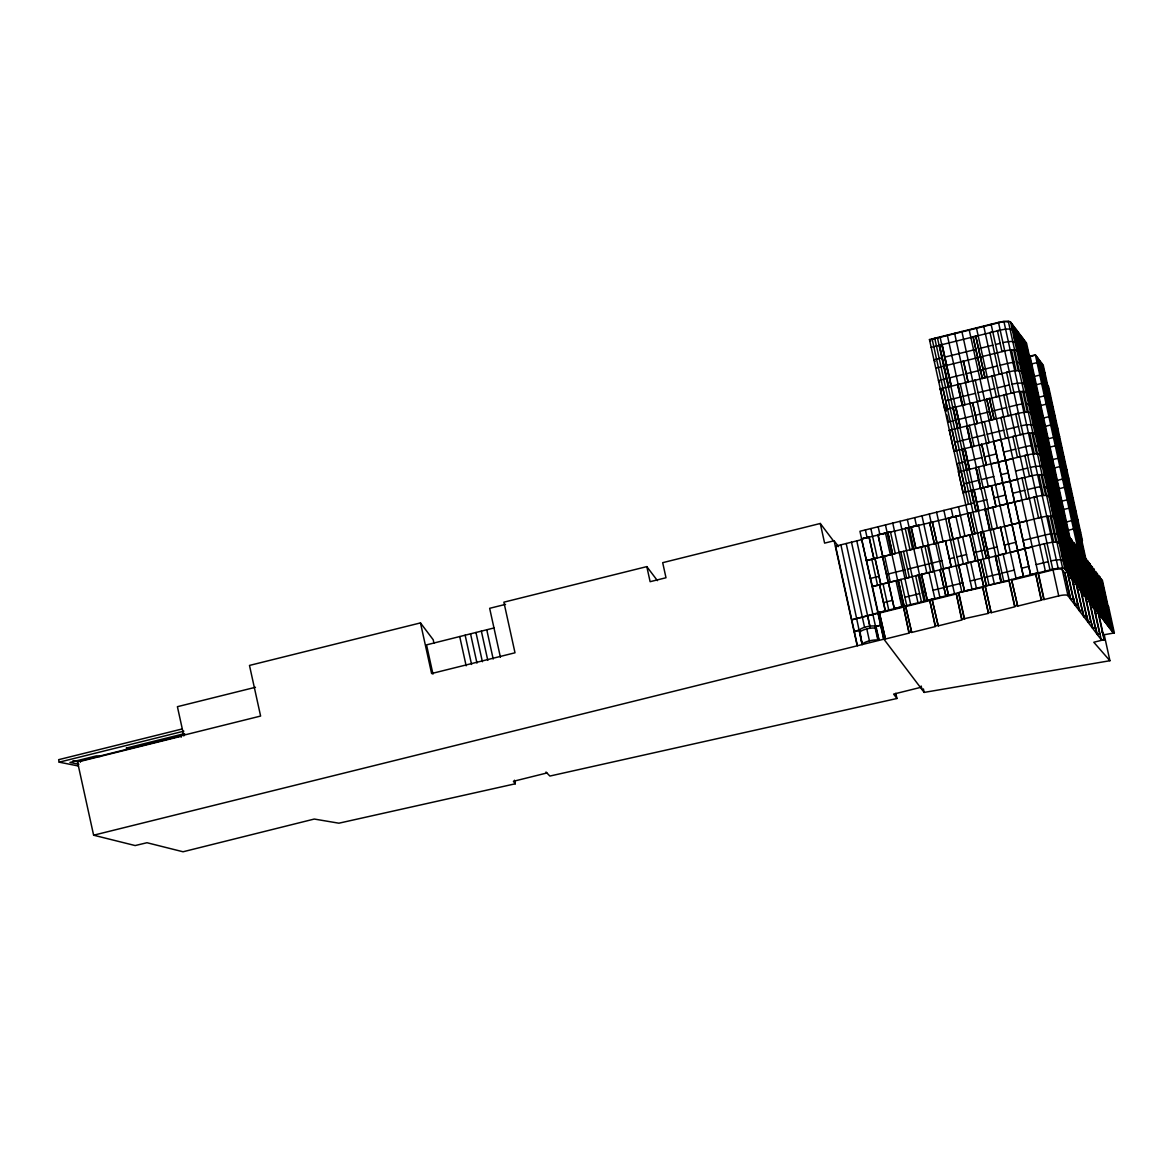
<?xml version="1.0" encoding="UTF-8"?>
<svg xmlns="http://www.w3.org/2000/svg" width="1173" height="1173" viewBox="0 0 1173 1173"><rect width="100%" height="100%" fill="white"/><g stroke="black" fill="none" stroke-linecap="round" stroke-linejoin="round"><path stroke-width="1.5" d="M840.909 544.829L862.17 644.534L859.706 629.872L854.325 631.719L859.706 629.872A8.255 2.009 -12.4 0 1 866.348 626.822A8.255 2.009 -12.4 0 1 874.779 626.133L875.996 626.294L879.09 640.326L875.952 628.537L874.823 628.141M860.366 631.734L860.073 632.482L860.733 631.353A8.255 2.009 -12.4 0 1 874.076 628.039L875.234 628.2M879.09 640.326L877.859 640.165L874.779 626.133L875.996 626.294M493.98 627.966L426.532 644.871L432.969 674.123M985.027 586.236L983.751 586.544L929.456 339.554L998.472 322.384A10.762 2.625 -12.4 0 1 1010.583 322.091L1026.551 343.176L1075.113 564.081L1076.902 565.034M931.303 339.51L999.895 322.472A9.12 2.214 -12.4 0 1 1001.068 322.238M939.382 345.067L948.664 386.855L939.382 345.067L942.022 344.407L951.318 386.196L942.022 344.407M973.047 336.695L982.329 378.483L973.047 336.695L975.833 336.24L984.983 377.823L975.687 336.035M1001.947 373.601L999.147 374.055L990.012 332.487L992.813 332.018M1032.841 371.768L1016.874 350.683A10.762 2.625 -12.4 0 0 1014.616 349.877L1010.188 349.994A10.762 2.625 -12.4 0 0 1004.762 350.976L1001.962 351.431L997.387 330.639L1000.188 330.185A10.762 2.625 -12.4 0 1 1012.299 329.892L1013.648 330.243L1018.223 351.035L1017.314 351.27L1016.58 347.941M931.171 347.355L1000.188 330.185M1012.739 330.478L1013.648 330.243M942.271 357.75L933.913 359.818L935.13 361.431M975.936 349.378L944.5 357.193L940.042 336.915M978.575 348.718L992.901 345.155M995.554 344.495L1000.29 343.322M1021.375 340.463L1020.481 340.683L1025.055 361.475L1026.39 361.841L1025.495 362.061L1021.375 340.463L1025.95 361.255M1023.179 344.261L1023.633 343.454L1022.739 343.674L1027.313 364.466L1028.648 364.832L1027.753 365.052M963.385 361.035L968.106 382.017L963.532 361.225L960.878 361.885M935.731 368.146L946.743 365.404M946.318 365.507L978.209 357.574M996.962 352.912L1004.762 350.976M1016.874 350.683L1018.223 351.035M1055.026 415.829L1046.213 404.186L1040.92 405.506L1039.557 403.717L1028.706 354.334L1030.055 356.137L1035.363 354.818L1043.281 365.287L1090.025 577.864M1028.736 356.871L1034.029 355.566M946.846 378.542L938.473 380.609L939.69 382.222M963.62 374.363L949.06 377.985L944.866 358.85M966.273 373.703L997.475 365.947M1000.114 365.287L1007.504 363.454A10.762 2.625 -12.4 0 1 1012.929 362.472L1014.176 362.354M944.632 404.685L946.098 411.327L944.734 409.524L940.16 388.732L942.96 388.278M948.517 386.65L951.171 385.99M957.579 384.407L962.3 405.389L957.579 384.407L960.364 383.938M967.945 381.826L965.452 382.677M975.379 380.213L972.725 380.873M982.182 378.278L984.836 377.618M999.147 396.225L996.346 396.694L991.771 375.903L994.572 375.433M1041.976 413.351L1026.023 392.266A10.762 2.625 -12.4 0 0 1023.765 391.459L1019.322 391.577A10.762 2.625 -12.4 0 0 1013.897 392.559L1011.111 393.014L1006.537 372.222L1009.337 371.768A10.762 2.625 -12.4 0 1 1014.748 370.785L1019.19 370.668A10.762 2.625 -12.4 0 1 1021.448 371.474L1030.055 382.853L1030.964 382.633L1029.615 382.266L1034.19 403.057L1035.539 403.424L1034.63 403.644L1030.451 384.641M940.306 388.937L1009.337 371.768M1021.448 371.474L1022.783 371.826L1027.357 392.618L1026.463 392.852M1021.888 372.061L1022.783 371.826M945.702 400.741L960.922 396.958M963.121 396.415L975.481 393.336M978.121 392.691L994.66 388.571M997.314 387.911L1009.425 384.905M1033.222 385.609L1031.873 385.257L1036.448 406.049L1037.797 406.401L1036.888 406.635M944.734 409.524L947.52 409.069M953.092 407.442L957.813 428.438L953.092 407.442L955.746 406.782L960.467 427.778L955.746 406.782M962.139 405.198L964.939 404.729L960.218 383.747M972.52 402.618L977.241 423.6L972.666 402.808L970.027 403.468M975.408 415.286L989.645 411.738L991.478 420.066L986.757 399.069L989.396 398.409L994.118 419.406L989.396 398.409M1011.097 415.183L1008.296 415.638L1003.721 394.846L1006.522 394.392M944.881 409.729L1013.897 392.559M1026.023 392.266L1027.357 392.618M947.623 422.192L955.98 420.11M958.209 419.567L972.769 415.946M992.299 411.093L1006.61 407.53M1009.264 406.87L1016.639 405.037A10.762 2.625 -12.4 0 1 1022.064 404.04L1023.325 403.937M1051.125 454.933L1035.158 433.849A10.762 2.625 -12.4 0 0 1032.9 433.042L1028.472 433.16A10.762 2.625 -12.4 0 0 1023.047 434.142L954.016 451.297L949.294 430.315L952.095 429.861M957.667 428.233L960.306 427.573M966.713 425.99L971.435 446.972L966.713 425.99L969.514 425.52M977.094 423.409L974.602 424.259M984.528 421.796L981.874 422.456M991.332 419.861L993.971 419.201M1008.281 437.808L1005.481 438.277L1000.921 417.485L1003.707 417.016M1023.047 434.142L1020.246 434.596L1015.671 413.805L1018.472 413.351A10.762 2.625 -12.4 0 1 1023.897 412.368L1028.325 412.251A10.762 2.625 -12.4 0 1 1030.583 413.057L1031.023 413.629M1018.472 413.351L949.294 430.315M1030.583 413.057L1031.932 413.409L1036.507 434.201L1035.598 434.421M954.837 442.324L970.056 438.541L976.464 467.646L958.444 471.898L961.244 471.429M972.256 437.998L984.616 434.919M987.27 434.259L1003.809 430.154M1006.449 429.494L1018.575 426.473M1040.099 424.215L1038.765 423.849L1043.34 444.64L1044.674 445.007L1043.779 445.227L1042.313 438.57M1041.463 427.427L1041.917 426.62L1041.023 426.84L1045.598 447.631L1046.932 447.983L1046.037 448.218M953.869 451.106L956.669 450.652M962.241 449.024L966.963 470.021L962.241 449.024L965.027 448.57L969.602 469.361L964.88 448.365M971.288 446.781L974.089 446.312L969.367 425.33M981.669 444.2L986.39 465.182L981.816 444.391L979.162 445.051M969.147 329.686L1023.442 576.573L993.575 441.239L1001.009 439.626M1020.231 456.766L1017.431 457.221L1012.871 436.429L1015.657 435.975M1035.158 433.849L1036.507 434.201M965.13 461.693L956.757 463.775L957.989 465.388M967.358 461.15L981.904 457.529M984.558 456.869L996.464 453.907M1003.751 452.089L1015.759 449.112M1018.399 448.453L1025.789 446.62A10.762 2.625 -12.4 0 1 1031.214 445.623L1032.46 445.52M966.801 469.816L969.455 469.156M975.863 467.558L980.584 488.555L975.863 467.558L1027.621 454.933A10.762 2.625 -12.4 0 1 1033.032 453.951L1037.475 453.834A10.762 2.625 -12.4 0 1 1039.733 454.64L1041.067 454.992L1045.642 475.783L1044.747 476.003M986.229 464.977L983.736 465.842M1029.542 476.385L1024.821 455.388L1027.621 454.933M1039.733 454.64L1041.067 454.992M1043.105 459.083L1045.26 460.52L1044.351 460.74L1040.95 456.238M963.986 483.906L978.751 480.241M981.405 479.581L993.766 476.502M1001.038 474.698L1008.311 472.88M1015.598 471.077L1027.709 468.056M1015.451 328.528L1044.6 461.062L1048.339 466.018L1049.249 465.798L1047.9 465.432L1056.492 504.874L1055.597 505.094M433.995 643.303L433.204 639.74L420.477 622.907L249.482 665.428L260.611 716.058L77.447 761.614L93.62 835.205L135.159 845.557L146.992 842.727L183.047 851.774L314.276 819.047L338.894 823.197L515.284 783.784L514.507 780.236M657.423 580.65L646.807 566.618L503.877 602.174L515.006 652.789L431.605 673.537L420.477 622.907M833.021 540.313L820.279 523.481L662.686 562.673L666 577.746L650.121 581.691L646.807 566.618M1050.612 469.009L1051.067 468.203L1050.158 468.423L1054.732 489.214L1056.081 489.566L1055.172 489.786M505.548 604.359L489.654 608.318L500.416 657.217M958.444 471.898L963.018 492.689L965.804 492.22M971.376 490.607L976.097 511.589L971.376 490.607L974.177 490.153L978.751 510.944L974.03 489.947M980.423 488.349L983.223 487.895L978.502 466.913M995.877 506.443L988.604 508.246L984.03 487.455L991.302 485.651L996.024 506.633L991.302 485.651M1029.381 498.349L1026.58 498.804L1022.006 478.012L1024.806 477.558M1029.395 476.179L1032.181 475.725A10.762 2.625 -12.4 0 1 1037.606 474.742L1042.049 474.625A10.762 2.625 -12.4 0 1 1044.307 475.432L1045.993 477.66L1054.791 517.366L1053.882 517.586L1050.451 502M985.555 487.323L1002.71 482.807M1004.323 482.646L1022.006 478.012M1024.381 477.66L1032.181 475.725M1044.307 475.432L1045.642 475.783M1045.993 477.66L1048.149 479.097L1052.724 499.889L1051.814 500.109M1058.061 523.114L1058.97 522.894L1056.814 521.457L1047.944 480.241L1051.917 484.082M974.177 502.865L859.941 531.266L883.577 638.757L924.177 692.407L1109.922 660.722L1104.204 634.74L1101.902 632.1M976.405 502.308L986.83 499.713M994.103 497.909L1005.525 495.065M1012.798 493.261L1024.806 490.27M1027.46 489.61L1034.835 487.777A10.762 2.625 -12.4 0 1 1040.26 486.795L1041.521 486.678M1052.474 486.223L1053.823 486.59L1052.914 486.81M838.519 546.603L834.106 540.768L824.604 543.128L820.279 523.481M255.465 687.275L177.402 706.689L183.838 735.94M869.002 536.897L873.944 558.92L869.149 537.102L861.481 538.774L872.199 585.606M877.947 534.756L885.615 533.085L877.947 534.756L882.726 556.501L890.395 554.844L885.454 532.879M869.149 537.102L861.627 538.964L865.733 537.982M887.785 532.498L890.586 532.043L887.785 532.498L892.682 554.272L887.932 532.689M905.189 528.349L907.99 527.894L905.189 528.349L910.043 549.946L912.697 549.287L907.829 527.689M911.069 526.956L918.738 525.284L911.069 526.956L915.908 548.495L911.216 527.146M929.603 522.557L934.397 543.891L929.603 522.557L932.388 522.102L937.036 543.231L932.242 521.912M1016.273 550.943L871.994 586.588L879.662 584.916L885.38 610.898L851.759 619.828L878.225 613.244L883.885 639.168L857.419 645.751L835.616 546.149L862.082 539.565M1050.084 497.821L1048.867 496.223A10.762 2.625 -12.4 0 0 1046.609 495.417L1042.181 495.519A10.762 2.625 -12.4 0 0 1036.756 496.516L929.749 522.762L931.127 522.396L929.295 514.023M948.341 518.055L956.01 516.384L948.341 518.055L964.543 591.221L958.605 565.049M972.3 534.463L967.578 513.481L970.379 513.012M975.951 511.399L978.59 510.739M984.997 509.141L989.719 530.137L984.997 509.141L987.798 508.686M1051.301 499.434L1055.876 520.226L1053.442 517A10.762 2.625 -12.4 0 0 1051.184 516.208L1046.756 516.311A10.762 2.625 -12.4 0 0 1041.331 517.308L1038.53 517.762L1033.956 496.971L1036.756 496.516M956.845 516.267L959.499 515.607M985.173 509.449L987.827 508.789M1048.867 496.223L1050.216 496.575L1049.307 496.795M1052.724 499.889L1050.568 498.452L1057.401 507.469M1052.24 500.666L1054.395 502.103L1059.527 525.049M1053.501 502.323L1054.395 502.103M1057.943 506.795L1062.958 528.173L1062.064 528.393L1057.489 507.601L1058.383 507.381L1057.049 507.015L1066.448 552.571M1059.747 510.578L1060.201 509.771L1059.307 510.006L1069.673 555.474L1068.764 555.694M181.58 729.107L58.65 759.679L59.193 762.171L78.562 766.028M873.797 558.729L866.275 560.591L877.331 558.084L870.85 528.554M874.985 558.436L880.85 584.623L874.985 558.436L882.873 556.706L878.078 534.873M892.536 554.067L895.322 553.612L890.439 531.838M903.503 551.339L909.368 577.527L906.714 578.186L900.849 551.999L1041.331 517.308M915.761 548.29L923.43 546.618L918.591 525.079M927.52 545.372L933.385 571.559L930.732 572.219L924.867 546.031L927.667 545.562M934.251 543.7L936.89 543.04M951.127 566.911L943.62 568.773L937.901 542.791L945.423 540.914L951.288 567.102L945.423 540.914M975.555 560.826L968.282 562.644L962.564 536.648L969.836 534.844L975.701 561.031L969.836 534.844M972.153 534.272L974.954 533.803L970.394 513.041M980.525 532.19L986.376 558.377L980.525 532.19L983.311 531.721L989.03 557.718L983.165 531.53M989.572 529.932L992.373 529.478L987.651 508.481M1006.17 553.216L998.883 555.034L993.179 529.038L1000.452 527.234L1006.317 553.421L1000.452 527.234M880.586 557.278L900.849 551.999M59.193 762.171L183.882 731.16M1053.442 517L1054.791 517.366M184.63 733.594L126.2 748.125L129.074 748.843M1062.987 546.589L1060.832 545.152L1062.987 546.589L1057.284 520.68L1055.143 519.243L1066.213 569.345L1065.319 569.565L1064.585 566.236M1057.284 520.68L1056.389 520.9L1059.468 524.961M1059.644 525.211L1061.066 525.665L1058.911 524.228L1064.629 550.225L1069.585 556.779L1075.304 582.776L1076.653 583.128L1075.744 583.348M1061.624 527.806L1062.518 527.586M1063.061 529.697L1063.515 528.891L1062.606 529.126L1068.324 555.108L1069.321 555.005L1068.324 555.108M870.322 578.465L879.017 576.31M886.539 574.433L904.896 569.873M907.535 569.213L941.934 560.65M949.456 558.788L954.279 557.586M956.919 556.926L966.596 554.521M973.883 552.718L984.558 550.064M997.211 546.911L986.772 549.507L974.133 491.971M1004.484 545.108L1015.891 542.263M1023.179 540.46L1045.216 534.976A10.762 2.625 -12.4 0 1 1050.641 533.994L1051.888 533.876M1063.882 530.797L1065.216 531.149L1064.322 531.369M1065.832 533.363L1066.726 533.143L1078.735 585.884L1077.826 586.104M1072.84 561.017L1074.981 562.439L1069.292 536.53L1060.744 526.662L1051.609 485.079L1060.26 496.516M1069.292 536.53L1068.119 536.398M880.688 584.418L888.357 582.746M896.113 580.826L888.445 582.497L894.31 608.684L882.653 556.764M898.239 580.063L904.104 606.25L898.239 580.063L901.04 579.594M918.254 575.078L924.119 601.265L921.465 601.925L915.614 575.738L918.4 575.283M921.479 574.286L927.344 600.473L921.479 574.286L929.148 572.615M939.954 569.682L945.819 595.869L939.954 569.682L942.755 569.228L948.473 595.21L942.608 569.022M966.347 563.363L956.098 565.899M977.871 560.254L980.672 559.8L986.376 585.782L983.59 586.251L978.018 560.459M986.229 558.172L988.883 557.512M1065.216 569.433L1066.11 569.213L1064.864 568.978A10.762 2.625 -12.4 0 0 1052.753 569.272L1049.952 569.741L1044.249 543.744L1047.049 543.29A10.762 2.625 -12.4 0 1 1052.46 542.307L1056.902 542.19A10.762 2.625 -12.4 0 1 1059.16 542.996L1062.811 547.82M995.466 556.237L998.106 555.577L1003.795 581.456L1000.994 581.911L995.305 556.031L1000.994 581.911M1070.201 539.155L1071.55 539.507L1077.254 565.503L1076.359 565.723L1078.222 568.172L1079.116 567.952L1084.834 593.934L1083.925 594.154L1083.192 590.84M1070.641 539.727L1071.55 539.507M1059.16 542.996L1060.495 543.348L1059.6 543.583M1069.409 538.099L1075.494 544.727L1081.198 570.635L1079.057 569.228L1081.198 570.635M1062.533 547.454L1064.688 548.876L1070.964 577.028M1075.494 544.727L1074.277 544.536M1064.688 548.876L1063.779 549.111L1058.31 523.437M1064.629 550.225L1066.77 551.647M1081.213 572.131L1075.494 546.134L1077.767 547.732L1076.433 547.366L1087.488 597.438L1088.735 599.095L1087.84 599.33M1067.767 554.374L1068.676 554.155L1074.615 581.852M1078.207 549.726L1081.946 553.245L1087.65 579.227L1086.755 579.462M883.548 602.585L892.477 600.371M899.999 598.494L902.286 597.922M904.926 597.277L919.647 593.611M922.286 592.952L925.512 592.145M933.019 590.283L945.379 587.204M946.64 586.896L962.71 582.893M970.232 581.031L981.904 578.128M984.558 577.468L999.777 573.685M1001.962 573.142L1014.322 570.063M1021.61 568.26L1028.882 566.442M1036.17 564.638L1048.281 561.618M1081.946 553.245L1081.037 553.465L1085.216 558.978L1042.357 364.07M1069.585 556.779L1070.934 557.146L1077.049 585.063M1070.04 557.366L1070.934 557.146M1071.096 558.773L1072.093 558.671M1071.535 559.36L1072.005 558.553M1078.735 585.884L1073.016 559.888L1072.122 560.122L1070.113 557.468M1084.263 557.732L1086.418 559.154L1098.514 613.435L1100.67 614.872L1099.775 615.092M1072.826 561.002L1074.981 562.439M1073.178 561.456L1074.072 561.237M1086.418 559.154L1085.524 559.374L1088.339 561.706L1094.262 589.374L1095.611 589.74L1094.702 589.96M1072.547 560.694L1077.254 565.503M894.149 608.479L901.817 606.808L895.952 580.62M903.958 606.045L906.758 605.591L900.893 579.403M927.183 600.268L934.852 598.597L928.987 572.409M945.673 595.679L948.327 595.019M964.382 591.016L972.05 589.345L966.185 563.157M1023.281 576.368L1016.009 578.186L961.875 331.49M1000.848 439.42L1030.568 574.565L1037.841 572.747L1038.442 573.538L1044.146 599.52L1059.937 595.62A8.02 1.95 -12.4 0 1 1067.694 595.429L1070.377 598.86L1073.471 598.787L1070.773 599.462L1065.436 575.195M877.859 612.775L1052.753 569.272L998.472 322.384M879.735 612.995L903.547 607.071L909.266 633.068L885.439 638.992L879.295 612.423L885.439 638.992M905.981 606.47L929.808 600.547L935.526 626.529L911.7 632.452L905.541 605.884L911.7 632.452M932.506 599.872L956.332 593.949L962.051 619.945L938.224 625.869L932.066 599.286L938.224 625.869M982.739 587.38L988.458 613.376L964.191 618.714L958.488 592.717L982.739 587.38L988.077 611.632M1009.645 582.512L1014.982 606.778L991.156 612.702L984.997 586.133L1009.264 580.782L1003.135 554.213M1011.962 580.122L1035.788 574.184L1041.507 600.18L1017.68 606.104L1011.522 579.535L1017.68 606.104M1038.442 573.538L1054.219 569.623A8.02 1.95 -12.4 0 1 1061.99 569.433L1064.673 572.864L1070.377 598.86M1075.861 565.063L1076.77 564.843M1095.626 589.946L1089.893 563.758L1088.221 562.952M1089.893 563.758L1088.999 563.978L1092.444 567.116L1098.28 593.509M1064.673 572.864L1067.313 572.219M1079.395 569.667L1080.289 569.448M1092.444 567.116L1091.55 567.351L1092.18 568.187M1068.236 573.436L1070.392 574.873L1069.497 575.093M1094.277 569.535L1092.928 569.184L1094.277 569.535L1100.303 597.35L1098.646 595.166L1099.541 594.946L1099.086 595.752M1082.122 573.333L1083.046 573.142M1082.224 573.48L1083.134 573.245M1082.576 573.949L1083.485 573.714L1080.876 571.676L1086.579 597.673L1087.488 597.438M875.498 626.455L880.85 625.209L875.557 626.529L856.789 540.87M1069.028 578.714L1071.726 578.04L1077.914 604.652L1075.216 605.327L1073.691 598.391M1094.585 571.368L1097.356 573.612L1108.881 625.722L1110.142 627.379L1109.233 627.599M1090.289 602.555L1091.183 602.336L1085.025 575.767L1084.131 575.987L1096.828 633.875L1099.966 633.787L1097.268 634.461L1095.743 627.526M1084.57 576.573L1085.465 576.339M1096.447 573.832L1097.356 573.612M1073.398 580.239L1071.565 571.925L1073.486 580.371L1074.38 580.136L1073.046 579.785L1067.327 553.788L1068.676 554.155M1097.899 575.723L1100.039 577.16L1112.195 631.514L1114.35 632.936L1104.204 634.74M1037.797 358.029L1086.315 578.875L1087.65 579.227M1086.403 578.993L1087.298 578.773M1099.145 577.38L1100.039 577.16M1073.471 584.579L1076.169 583.905L1082.298 610.444L1079.6 611.118L1078.075 604.183M1096.491 610.752L1090.333 582.761L1088.177 581.339L1099.526 633.2M1097.034 574.594L1102.385 580.254L1108.074 606.162M1078.295 585.298L1077.386 585.518L1071.667 559.536L1073.016 559.888M1090.333 582.761L1089.424 582.996L1091.96 586.324M1091.213 583.861L1090.303 584.095L1092.107 585.063L1089.966 583.641L1041.448 362.868M1081.579 591.06L1082.474 590.825L1080.318 589.403L1074.615 563.407M93.62 835.205L857.419 645.751M883.577 638.757L884.999 638.405M903.547 607.071L908.826 632.482L911.26 631.88M929.808 600.547L935.086 625.957L937.784 625.282M956.332 593.949L961.596 619.359L964.191 618.714M988.018 612.79L990.716 612.115M1008.824 580.21L1014.542 606.192L1017.24 605.517M1035.788 574.184L1041.067 599.594L1044.146 599.52M1077.855 590.371L1081.447 589.476M1080.685 589.872L1081.594 589.652M1081.917 590.092L1081.022 590.327L1088.001 622.233L1091.095 622.071L1088.397 622.746L1092.371 627.995L1095.069 627.32L1095.553 627.966L1092.855 628.625L1096.828 633.875M1093.705 587.218L1092.796 587.438L1094.952 588.875L1094.057 589.095M1084.834 593.934L1083.485 593.582L1077.767 567.585L1079.116 567.952M1102.532 618.728L1096.051 590.327L1095.157 590.547L1100.861 616.543L1102.209 616.895L1101.315 617.115M1095.993 591.603L1098.148 593.025L1096.33 592.057L1097.239 591.837M1082.298 596.236L1084.996 595.561L1090.714 621.558M1097.899 594.183L1099.233 594.535L1105.245 622.32L1107.4 623.757L1106.491 623.977M1096.814 592.746L1099.233 594.535M1086.946 598.142L1087.84 597.922M1099.526 596.324L1100.435 596.104L1103.045 599.52L1100.904 598.098L1095.201 572.175M1101.799 597.878L1100.787 597.981L1108.632 606.954L1114.35 632.936M1070.773 599.462L1074.747 604.696L1077.444 604.036M1086.653 601.998L1089.35 601.324M1101.242 598.538L1102.136 598.318M1089.849 601.969L1091.183 602.336M1103.529 601.617L1104.497 601.426M1104.834 601.866L1103.94 602.101L1105.802 603.215M1075.216 605.327L1079.175 610.561L1081.887 609.901M1091.11 607.893L1093.808 607.218M1093.896 607.321L1096.051 608.758L1095.142 608.978M1101.124 578.597L1106.828 604.506L1105.934 604.725L1100.23 578.817M1095.157 607.585L1094.248 607.805L1101.242 639.71L1104.38 639.622L1093.793 642.247L1109.922 660.722M1105.934 604.74L1106.843 604.52M1106.476 605.517L1107.385 605.297M1107.737 607.174L1108.632 606.954M1098.573 612.086L1097.224 611.734L1091.52 585.752L1092.415 585.518L1098.573 612.086L1097.679 612.321L1096.212 605.664M1079.6 611.118L1083.573 616.368L1086.741 616.309L1084.043 616.983L1082.518 610.048M1095.523 613.714L1098.221 613.054L1103.94 639.036M1099.57 613.406L1098.661 613.626L1104.38 639.622M1102.591 614.095L1104.057 620.752L1104.951 620.517L1103.617 620.165L1096.066 585.855L1096.814 586.852M1108.881 625.722L1107.986 625.942L1096.095 571.955M1111.872 631.074L1112.766 630.854L1107.063 604.857M546.911 772.978L513.407 781.306L515.284 783.784M920.409 687.437L893.621 694.093L896.949 698.492L549.873 776.057L546.002 772.025M881.319 534.272L914.735 526.31M932.403 522.132L916.48 525.885L914.676 517.66M1016.419 362.296L1017.358 362.354A10.762 2.625 -12.4 0 1 1019.616 363.161L1035.583 384.245M1025.554 403.879L1026.507 403.937A10.762 2.625 -12.4 0 1 1028.765 404.744L1044.718 425.828M1034.703 445.461L1035.642 445.52A10.762 2.625 -12.4 0 1 1037.9 446.312L1053.867 467.411M1043.75 486.619L1044.688 486.692A10.762 2.625 -12.4 0 1 1046.946 487.484M1054.131 533.818L1055.07 533.876A10.762 2.625 -12.4 0 1 1057.328 534.683L1059.762 537.894M100.013 756.585L96.45 755.867L69.969 762.45L78.914 764.239M73.005 760.676L78.371 761.732M1012.299 329.892L1028.266 350.976M1044.996 373.087L1037.064 362.618L1031.771 363.923L1029.058 360.346M1016.258 343.968L1023.223 353.161M1023.662 353.747L1041.463 435.007M1024.791 355.228L1025.481 356.152M1025.92 356.739L1021.551 336.578M1027.225 358.454L1031.008 363.454M1050.451 395.037L1041.639 383.395L1036.345 384.715L1034.997 382.926M1033.164 374.612L1034.513 376.401L1039.806 375.081L1048.618 386.723L1082.444 540.577L1073.632 528.935L1068.339 530.255L1066.99 528.466L1069.659 540.592M1053.193 407.515L1044.381 395.873L1039.087 397.192L1037.738 395.404M1031.184 384.333L1032.328 385.844M1033.618 387.559L1037.401 392.559M1024.63 384.524L1032.357 394.744M1032.797 395.33L1034.615 397.735M1035.143 398.424L1040.143 405.037M1057.767 428.306L1048.955 416.664L1043.662 417.984L1042.298 416.195L1044.131 424.509L1045.495 426.298L1050.788 424.978L1059.586 436.62M997.373 352.809L977.769 357.692M1062.327 449.098L1053.53 437.456L1048.237 438.775L1046.873 436.986L1056.023 478.555L1057.372 480.358L1062.665 479.039L1071.477 490.681M1031.8 414.656L1039.117 424.318M1040.334 425.916L1041.551 427.529L1035.07 398.321M1042.768 429.142L1046.551 434.142M1064.16 457.411L1055.348 445.769L1050.055 447.089L1048.706 445.3M1033.765 426.107L1043.765 439.318M1049.292 446.62L1044.293 440.007L1042.24 430.99M1066.902 469.889L1058.105 458.247L1052.797 459.567L1050.084 455.974M1068.735 478.203L1059.923 466.561L1054.63 467.88L1053.281 466.092M1049.468 467.499L1055.685 475.725M1073.31 498.994L1064.497 487.352L1059.204 488.672L1057.841 486.883M1043.691 468.716L1046.125 471.927M1047.093 473.218L1050.993 478.364L1052.093 483.364M1052.21 479.977L1053.354 481.473M1054.644 483.188L1058.427 488.188M1076.052 511.472L1067.239 499.83L1061.946 501.15L1060.583 499.346M986.757 399.069L989.264 409.978M1047.254 479.317L1013.017 325.302M1077.87 519.786L1069.072 508.144L1063.779 509.463L1062.415 507.674M1047.049 487.895L1048.735 490.138M1050.7 492.719L1052.518 495.123M1053.765 496.78L1063.002 508.979M1080.612 532.249L1071.814 520.621L1066.521 521.941L1065.157 520.138M1056.492 504.874L1054.336 503.437L1049.762 482.646M977.3 401.665L979.954 401.005L975.232 380.008M1058.618 509.082L1064.835 517.308M929.456 339.554L930.673 341.167M1012.856 458.599L991.024 464.024M1066.726 533.143L1065.392 532.777L1076.198 582.541M1017.431 479.39L995.584 484.816M1062.797 541.897L1060.979 539.507L1068.515 573.802M1066.492 546.794L1064.629 544.331L1079.175 610.561M1068.28 549.155L1069.717 551.031M1072.269 554.418L1074.527 557.41L1071.037 541.501M1075.729 558.978L1078.046 562.058M1078.486 562.629L1080.318 565.049M1080.758 565.621L1084.922 571.148L1081.433 555.24M1085.743 572.233L1088.148 575.4M1089.409 577.057L1090.89 579.007M1097.254 587.438L1099.086 589.843M1100.333 591.5L1101.784 593.406M1103.353 595.473L1104.116 596.5M986.449 443.233L989.088 442.588L984.367 421.591M1106.271 605.18L1107.18 606.382M1078.779 568.905L1085.142 577.321L1036.58 356.431M1086.315 578.875L1088.793 582.16M1103.954 602.189L1104.907 603.435M1105.171 603.787L1106.154 605.092M940.16 388.732L941.523 390.536M1021.991 500.182L1000.158 505.607M1063.486 561.251L1066.418 565.122M1067.914 567.102L1071.213 571.471M1072.782 573.538L1073.471 574.447M1075.553 577.204L1073.925 575.034L1075.832 583.465M1078.5 581.09L1076.433 578.362L1023.985 339.789M1079.746 582.746L1081.653 585.268M1082.107 585.84L1082.664 586.588L1081.11 579.506M1083.603 587.834L1086.007 591.001M1087.811 593.391L1088.456 594.242L1086.125 583.641M1089.028 595.004L1092.063 599.007M1094.658 602.438L1096.682 605.121M1099.482 608.802L1101.784 611.851M1104.673 615.664L1106.154 617.628M1108.793 621.104L1107.84 619.857L1109.673 628.171M1112.766 630.854L1110.611 629.417L1098.793 575.503M1113.456 633.156L1064.879 568.993L1010.583 322.091M1044.249 543.744L1017.577 550.386M1026.566 520.973L1004.733 526.398M1032.284 546.955L1010.437 552.395M1084.043 616.983L1088.001 622.233M1097.268 634.461L1101.242 639.71M984.03 487.455L963.018 492.689M1030.568 574.565L976.435 327.868M961.332 484.566L962.549 486.179M953.106 539.243L948.502 518.261M950.394 539.917L960.628 537.366L955.863 516.193M835.616 546.149L836.481 547.292M867.58 615.81L870.205 627.775M1055.187 505.328L1054.864 503.833M1080.597 552.879L1092.078 604.916M1102.019 581.192L1113.104 631.279M1104.35 603.948L1107.459 618.083M1097.415 576.354L1100.523 590.488M1100.919 592.262L1102.737 600.576M1101.52 598.963L1107.239 624.96M1100.435 596.104L1106.139 622.101M1093.837 568.949L1099.541 594.946M1098.793 593.949L1104.511 619.945M1098.353 592.424L1102.972 613.42M1103.338 615.077L1104.805 621.734M1098.339 594.755L1102.224 612.438M1092.576 569.961L1095.685 584.095M1091.198 565.459L1096.887 591.383M1096.051 590.327L1101.77 616.309M1089.453 563.172L1100.67 614.872M1089.438 564.565L1093.324 582.233L1091.33 579.594L1092.063 582.922M1093.691 583.89L1094.424 587.218M1087.899 561.119L1099.424 613.215M1087.826 563.685L1089.38 570.752M1090.157 574.301L1090.934 577.834M1090.377 579.521L1091.828 586.104M1092.737 589.858L1095.846 604.007M1085.172 557.498L1090.861 583.406M1089.072 581.104L1094.79 607.101M1040.231 361.255L1088.427 580.488M1039.014 359.642L1093.295 606.529M1085.289 572.805L1086.389 577.79M1085.025 575.767L1090.743 601.749M1085.538 579.095L1090.861 603.318M1035.363 354.818L1095.069 627.32M1077.327 547.146L1088.735 599.095M1077.254 549.726L1081.491 568.949M1077.488 551.281L1079.043 558.348M1079.82 561.882L1080.597 565.415M1082.43 573.729L1086.315 591.412M1086.682 593.069L1087.415 596.397M1074.248 543.084L1079.937 568.993M1091.711 623.435L1092.474 626.895M1092.371 627.995L1079.82 570.225M1073.354 543.304L1084.395 593.347M1073.06 542.923L1080.333 575.972M1083.383 589.902L1084.482 594.902M1078.603 569.946L1081.711 584.081M1071.843 541.31L1083.265 593.289M1071.11 538.92L1082.474 590.825M1074.893 559.066L1075.993 564.052M1030.055 356.137L1081.227 589.183M1086.872 615.81L1088.016 621.016M1080.553 589.696L1086.271 615.693M1039.952 405.491L1041.917 414.406M1044.527 426.283L1046.477 435.198M1056.389 480.226L1066.624 526.794M1068.031 534.873L1073.735 560.782M1025.261 341.49L1067.738 534.668M1073.823 562.307L1079.541 588.377M1077.532 583.348L1078.266 586.676M1022.768 338.176L1070.802 556.031M1023.633 343.454L1028.208 364.246M1032.783 385.037L1037.357 405.829M1041.917 426.62L1046.492 447.412M1051.067 468.203L1055.641 488.98M1060.201 509.771L1064.776 530.563M1076.579 584.462L1083.573 616.368M1026.287 358.395L1032.401 385.946M1032.709 387.618L1034.747 396.635M1044.571 441.561L1050.685 469.112M1050.993 470.784L1053.427 481.59M1053.794 483.247L1069.747 555.811M1070.421 559.125L1073.618 573.377M1020.334 334.965L1063.178 529.873M1064.351 535.181L1073.94 579.565M1030.524 382.046L1035.085 402.838M1039.659 423.629L1044.234 444.42M1048.809 465.212L1053.369 486.003M1063.442 531.472L1066.55 545.606M1039.982 427.998L1041.551 435.124M1048.735 467.792L1050.7 476.707M1051.448 480.153L1052.181 483.481M1068.163 556.149L1071.272 570.283M1019.117 333.352L1020.818 341.152M1021.214 342.927L1023.179 351.841M1041.859 436.781L1050.216 474.801M1052.826 486.678L1071.169 570.151M1017.885 331.739L1051.243 483.408M1062.298 533.73L1063.852 540.797M1050.671 482.426L1055.245 503.217M1059.805 524.008L1065.524 549.99M1016.668 330.141L1050.29 483.041M1061.477 533.876L1063.031 540.958M1047.342 473.54L1053.735 502.645M1064.41 551.193L1065.964 558.26M1066.741 561.794L1067.518 565.327M1069.014 572.087L1069.732 575.415M1043.999 458.863L1048.926 481.531L1049.82 481.311L1047.665 479.874L1014.234 326.915M1053.149 500.446L1057.709 521.237M1063.427 547.219L1069.146 573.216M1057.489 523.598L1060.583 537.733M1046.903 477.44L1051.463 498.232M1056.037 519.023L1061.741 544.932M1067.753 572.791L1074.747 604.696M1047.914 483.98L1049.087 489.332M1057.811 529.052L1059.366 536.12M1060.128 539.536L1061.213 544.477M1061.565 546.134L1073.031 598.201M1011.8 323.704L1066.081 570.591M1013.927 335.815L1015.481 342.941M1040.95 458.775L1042.914 467.69M1062.313 555.943L1063.09 559.477M1008.325 321.299L1062.621 568.187M1062.254 569.682L1067.973 595.664M1013.677 349.818L1018.252 370.609M1022.812 391.401L1027.387 412.192M1031.961 432.984L1036.536 453.775M1041.096 474.566L1045.671 495.358M1050.246 516.149L1055.964 542.131M1011.434 349.877L1016.009 370.668M1020.583 391.459L1025.158 412.251M1029.718 433.042L1034.293 453.834M1038.867 474.625L1043.442 495.417M1048.002 516.208L1053.721 542.19M1003.897 321.402L1058.178 568.289M1053.017 569.902L1058.735 595.899M991.097 324.217L1045.378 571.119M983.707 326.065L1043.706 598.934M954.602 333.293L988.311 486.634M992.871 507.425L997.431 528.217M947.315 335.111L967.314 426.063M967.71 427.852L969.66 436.767M976.845 469.435L978.81 478.349M979.206 480.124L979.939 483.452M981.024 488.437L997.461 563.143M998.223 566.662L1001.229 580.342M949.426 379.641L973.751 490.255M987.138 551.163L994.323 583.817M937.388 337.575L973.751 502.968M934.749 338.235L989.03 585.122M932.095 338.894L968.458 504.287M942.799 388.072L947.373 408.864M951.948 429.655L956.523 450.447M961.083 471.238L965.658 492.03M970.232 512.821L974.807 533.612M980.511 559.594L986.258 585.694M985.452 586.705L991.156 612.702M946.875 414.89L948.444 422.031M958.341 467.045L959.074 470.373M958.502 506.765L964.998 536.281M970.716 562.278L976.435 588.26M951.2 508.583L953.092 517.161M957.696 538.099L963.414 564.081M943.898 510.387L961.816 591.896M958.928 593.303L964.631 619.3M936.597 512.205L943.077 541.735M948.796 567.717L954.514 593.714M935.775 543.554L941.494 569.535M921.978 515.841L939.896 597.35M921.172 547.19L926.875 573.172M907.374 519.478L925.292 600.972M900.072 521.296L917.99 602.79M892.756 523.114L910.673 604.608M923.415 688.932L924.177 692.407M921.186 686L921.949 689.46M885.454 524.932L903.371 606.426M878.152 526.75L879.882 534.609L867.096 537.659L865.395 529.917M884.647 556.266L890.351 582.263M882.492 556.559L888.21 582.556M883.049 584.066L888.767 610.063M879.515 584.711L885.219 610.708M871.891 559.433L877.595 585.43M872.595 587.38L877.932 611.632M895.805 693.287L896.949 698.492M875.278 625.971L878.357 640.003M851.495 542.19L869.882 626.133M866.803 628.889L869.428 640.854A8.255 2.009 -12.4 0 0 862.785 643.904M846.202 543.51L864.589 627.452M859.164 629.974L862.17 644.534M834.106 540.768L857.111 645.341M486.766 629.769L493.188 659.021M481.355 631.118L487.792 660.384M475.959 632.482L482.396 661.733M470.549 633.831L476.971 663.097M465.138 635.194L471.561 664.446M459.713 636.543L466.15 665.809M181.258 737.128L181.082 736.307L80.263 761.38L80.438 762.201M1076.169 553.289L1077.298 558.553M1078.398 563.685L1079.468 568.597M1050.935 560.958A10.762 2.625 -12.4 0 1 1063.046 560.665M1030.363 467.397A10.762 2.625 -12.4 0 1 1042.474 467.103M1021.214 425.828A10.762 2.625 -12.4 0 1 1033.325 425.52M1012.079 384.245A10.762 2.625 -12.4 0 1 1024.19 383.952M1002.93 342.663A10.762 2.625 -12.4 0 1 1015.041 342.369M1002.211 322.047A9.12 2.214 -12.4 0 1 1007.768 321.915M869.428 640.854A8.255 2.009 -12.4 0 1 877.859 640.165"/></g></svg>
